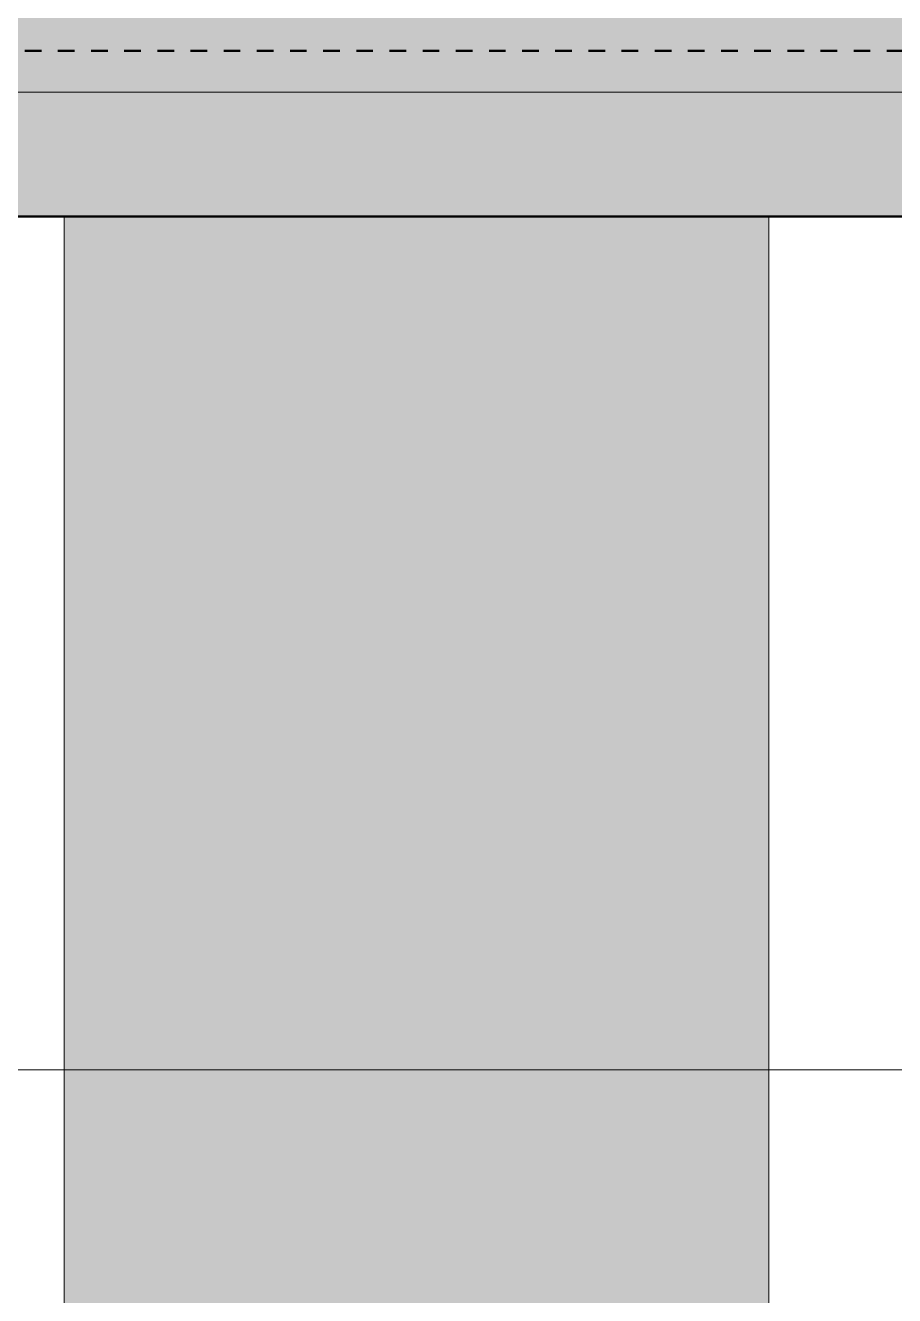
# Model space of a CAD drawing. Header units: inches. Extents: x -4266 to -1814, y 9706 to 12441.
# Drawn here: x -2929.76 to -2924.52, y 10002.58 to 10010.24 of the extents above; entities that cross this region are included whole.
import ezdxf

# ---------------------------------------------------------------- set-up
doc = ezdxf.new("R2010")
doc.units = ezdxf.units.IN
doc.header["$MEASUREMENT"] = 0
doc.linetypes.add('Dash 1_16_', pattern=[0.125, 0.0625, -0.0625])
for name, color, linetype, lineweight in [('0-1', 7, 'Continuous', 5), ('0-3', 7, 'Continuous', 9), ('A-DETL-GENF-2', 253, 'Continuous', 9), ('A-WALL-1', 8, 'Continuous', 5), ('A-WALL-2', 250, 'Continuous', 50), ('A-WALL-3', 10, 'Continuous', 13), ('A-WALL-4', 254, 'Continuous', 5), ('A-WALL-5', 31, 'Continuous', 13), ('C-PROP-LINE-2', 91, 'Dash 1_16_', 50)]:
    doc.layers.add(name, color=color, linetype=linetype, lineweight=lineweight)

# ---------------------------------------------------------------- blocks, each defined once
blk = doc.blocks.new('switchgrass 26764 - switchgrass 26764-V183-FLOOR PLAN - 1ST FLOOR')
at = {"layer": 'A-DETL-GENF-2'}
for p, q in [((7.8899, 0), (5.4289, 0)), ((5.4289, 0), (6.5386, 0)), ((7.0141, 0), (5.5168, 0)), ((5.8025, 0), (6.8459, 0)), ((6.4422, 0), (6.1527, 0)), ((6.1527, 0), (7.5325, 0)), ((7.0213, 0), (6.4422, 0)), ((6.5386, 0), (7.5731, 0)), ((6.8459, 0), (7.9687, 0)), ((10.2798, 0), (7.0141, 0)), ((7.1361, 0), (7.0213, 0)), ((7.4611, 0), (7.1361, 0)), ((7.8074, 0), (7.2277, 0)), ((7.2277, 0), (7.5353, 0)), ((8.7586, 0), (7.4556, 0)), ((7.4556, 0), (11.9435, 0)), ((7.9672, 0), (7.4611, 0)), ((7.5325, 0), (9.787, 0)), ((7.5353, 0), (8.3774, 0)), ((7.5731, 0), (8.5683, 0)), ((9.6272, 0), (7.8074, 0)), ((8.7586, 0), (7.8899, 0)), ((8.6252, 0), (7.9672, 0)), ((7.9687, 0), (9.0731, 0)), ((8.5714, 0), (8.1795, 0)), ((8.1795, 0), (9.0481, 0)), ((8.374, 0), (8.3699, 0)), ((8.3699, 0), (8.6669, 0)), ((8.5468, 0), (8.374, 0)), ((8.3774, 0), (10.254, 0)), ((8.8214, 0), (8.5468, 0)), ((8.5683, 0), (9.5605, 0)), ((9.0649, 0), (8.5714, 0)), ((10.2805, 0), (8.6252, 0)), ((8.6669, 0), (9.1706, 0)), ((10.9301, 0), (8.7586, 0)), ((8.8045, 0), (8.7586, 0)), ((8.8575, 0), (8.8045, 0)), ((9.1579, 0), (8.8214, 0)), ((8.9124, 0), (8.8575, 0)), ((9.5587, 0), (8.9033, 0)), ((8.9033, 0), (9.6272, 0)), ((8.964, 0), (8.9124, 0)), ((9.0073, 0), (8.964, 0)), ((9.037, 0), (9.0073, 0)), ((9.0481, 0), (9.037, 0)), ((10.1967, 0), (9.0649, 0)), ((9.0731, 0), (10.0615, 0)), ((9.5162, 0), (9.1579, 0)), ((9.1706, 0), (10.978, 0)), ((11.0749, 0), (9.3376, 0)), ((9.3376, 0), (9.366, 0)), ((9.366, 0), (10.4216, 0)), ((9.8565, 0), (9.5162, 0)), ((10.1206, 0), (9.5587, 0)), ((9.5605, 0), (10.5857, 0)), ((12.9569, 0), (9.7719, 0)), ((9.7719, 0), (9.8324, 0)), ((9.787, 0), (10.7931, 0)), ((9.8324, 0), (11.1095, 0)), ((10.1387, 0), (9.8565, 0)), ((10.0615, 0), (10.351, 0)), ((10.6175, 0), (10.1206, 0)), ((10.3229, 0), (10.1387, 0)), ((11.2537, 0), (10.1967, 0)), ((10.254, 0), (10.5829, 0)), ((10.493, 0), (10.2798, 0)), ((11.2196, 0), (10.2805, 0)), ((10.681, 0), (10.3229, 0)), ((10.351, 0), (10.6044, 0)), ((10.4216, 0), (10.681, 0)), ((10.5829, 0), (10.493, 0)), ((10.5857, 0), (11.68, 0)), ((10.6044, 0), (11.2567, 0)), ((11.5296, 0), (10.6175, 0)), ((10.7853, 0), (10.6406, 0)), ((10.6406, 0), (11.2623, 0)), ((11.4017, 0), (10.7853, 0)), ((10.7931, 0), (11.8061, 0)), ((10.9815, 0), (10.9301, 0)), ((10.978, 0), (11.3644, 0)), ((11.3297, 0), (10.9815, 0)), ((13.3912, 0), (11.0749, 0)), ((12.6653, 0), (11.0794, 0)), ((11.0794, 0), (12.9569, 0)), ((11.1095, 0), (11.3644, 0)), ((11.3644, 0), (11.2196, 0)), ((11.6539, 0), (11.2537, 0)), ((11.2567, 0), (12.1461, 0)), ((11.2623, 0), (11.8115, 0)), ((11.3644, 0), (11.3297, 0))]:
    blk.add_line(p, q, dxfattribs=at)
blk = doc.blocks.new('CTR - 1st Phase - Shell_rvt-1-FLOOR PLAN - 1ST FLOOR')
at = {"layer": 'A-WALL-1'}
h = blk.add_hatch(color=256, dxfattribs=at)
h.paths.add_polyline_path([(-2712.3237, 10009.8394), (-2712.3237, 10010.0894), (-2737.9612, 10010.0894), (-2737.9689, 10010.5894), (-2772.5112, 10010.5894), (-2772.5112, 10009.8394), (-2712.871, 10009.8394)], flags=0)
h.paths.add_polyline_path([(-2810.9112, 10009.8394), (-2810.5362, 10009.8394), (-2810.5362, 10010.5894), (-2810.9112, 10010.5894)], flags=0)
h.paths.add_polyline_path([(-2848.9362, 10009.8394), (-2848.9362, 10010.5894), (-2849.3112, 10010.5894), (-2849.3112, 10009.8394)], flags=0)
h.paths.add_polyline_path([(-2923.8118, 10009.8394), (-2887.3362, 10009.8394), (-2887.3362, 10010.5894), (-2983.7112, 10010.5894), (-2983.7112, 10009.8394), (-2923.8341, 10009.8394)], flags=0)
h.paths.add_polyline_path([(-3151.9416, 10009.8394), (-3060.1362, 10009.8394), (-3060.1362, 10010.5894), (-3104.1535, 10010.5894), (-3104.1589, 10010.2445), (-3107.4338, 10010.2746), (-3107.4581, 10010.0894), (-3127.8644, 10010.0894), (-3127.9134, 10010.463), (-3131.1674, 10010.493), (-3131.1689, 10010.5894), (-3145.3224, 10010.5514), (-3145.3831, 10010.0894), (-3165.7894, 10010.0894), (-3165.8222, 10010.3392), (-3169.0896, 10010.3054), (-3169.0939, 10010.5894), (-3214.1112, 10010.5894), (-3214.1112, 10009.8394), (-3152.3519, 10009.8394)], flags=0)
h.paths.add_polyline_path([(-3021.7362, 10009.8394), (-3021.7362, 10010.5894), (-3022.1112, 10010.5894), (-3022.1112, 10009.8394)], flags=0)
h.paths.add_polyline_path([(-3290.5362, 10009.8394), (-3290.5362, 10010.5894), (-3367.398, 10010.5894), (-3367.398, 10009.8394), (-3291.1612, 10009.8394)], flags=0)
h.paths.add_polyline_path([(-3252.1362, 10009.8394), (-3252.1362, 10010.5894), (-3252.5112, 10010.5894), (-3252.5112, 10009.8394)], flags=0)
h.paths.add_polyline_path([(-3494.0566, 10009.8394), (-3405.423, 10009.8394), (-3405.423, 10010.5894), (-3483.922, 10010.5547), (-3483.9831, 10010.0894), (-3504.3894, 10010.0894), (-3504.4251, 10010.3612), (-3507.6899, 10010.3304), (-3507.6939, 10010.5894), (-3559.7112, 10010.5894), (-3559.7112, 10009.8394), (-3494.4362, 10009.8394)], flags=0)
h.paths.add_polyline_path([(-3770.7237, 10009.8394), (-3674.5362, 10009.8394), (-3674.5362, 10010.5894), (-3770.7237, 10010.5894)], flags=0)
h.paths.add_polyline_path([(-3636.5112, 10009.8394), (-3636.1362, 10009.8394), (-3636.1362, 10010.5894), (-3636.5112, 10010.5894)], flags=0)
h.paths.add_polyline_path([(-3598.1112, 10009.8394), (-3597.7362, 10009.8394), (-3597.7362, 10010.5894), (-3598.1112, 10010.5894)], flags=0)
h.paths.add_polyline_path([(-3809.3737, 10009.8394), (-3808.7487, 10009.8394), (-3808.7487, 10010.5894), (-3830.3237, 10010.5894), (-3830.3099, 10009.8394), (-3818.7518, 10009.8394)], flags=0)
at = {"layer": 'A-WALL-4'}
blk.add_hatch(color=256, dxfattribs=at).paths.add_polyline_path([(-2929.5237, 9943.4394), (-2925.2737, 9943.4394), (-2925.2737, 10009.0894), (-2929.5237, 10009.0894), (-2929.5237, 9943.8856)], flags=0)
at = {"layer": 'A-WALL-5'}
h = blk.add_hatch(color=256, dxfattribs=at)
h.paths.add_polyline_path([(-3829.3237, 10009.0894), (-3808.7487, 10009.0894), (-3808.7487, 10009.8394), (-3831.0737, 10009.8394), (-3831.0737, 10009.0894), (-3829.3792, 10009.0894)], flags=0)
h.paths.add_polyline_path([(-3405.423, 10009.0894), (-3405.423, 10009.8394), (-3559.7112, 10009.8394), (-3559.7112, 10009.0894), (-3430.4273, 10009.0894)], flags=0)
h.paths.add_polyline_path([(-3367.398, 10009.0894), (-3290.5362, 10009.0894), (-3290.5362, 10009.8394), (-3367.398, 10009.8394)], flags=0)
h.paths.add_polyline_path([(-3700.5661, 10009.0894), (-3674.5362, 10009.0894), (-3674.5362, 10009.8394), (-3770.7237, 10009.8394), (-3770.7237, 10009.0894), (-3717.4498, 10009.0894)], flags=0)
h.paths.add_polyline_path([(-3597.7362, 10009.0894), (-3597.7362, 10009.8394), (-3598.1112, 10009.8394), (-3598.1112, 10009.0894)], flags=0)
h.paths.add_polyline_path([(-3636.1362, 10009.0894), (-3636.1362, 10009.8394), (-3636.5112, 10009.8394), (-3636.5112, 10009.0894)], flags=0)
h.paths.add_polyline_path([(-3160.2885, 10009.0894), (-3060.1362, 10009.0894), (-3060.1362, 10009.8394), (-3214.1112, 10009.8394), (-3214.1112, 10009.0894), (-3162.305, 10009.0894)], flags=0)
h.paths.add_polyline_path([(-2740.8856, 10009.0894), (-2712.3237, 10009.0894), (-2712.3237, 10009.8394), (-2772.5112, 10009.8394), (-2772.5112, 10009.0894), (-2744.8457, 10009.0894)], flags=0)
h.paths.add_polyline_path([(-3252.1362, 10009.0894), (-3252.1362, 10009.8394), (-3252.5112, 10009.8394), (-3252.5112, 10009.0894)], flags=0)
h.paths.add_polyline_path([(-2810.5362, 10009.0894), (-2810.5362, 10009.8394), (-2810.9112, 10009.8394), (-2810.9112, 10009.0894)], flags=0)
h.paths.add_polyline_path([(-2848.9362, 10009.0894), (-2848.9362, 10009.8394), (-2849.3112, 10009.8394), (-2849.3112, 10009.0894)], flags=0)
h.paths.add_polyline_path([(-2887.3362, 10009.0894), (-2887.3362, 10009.8394), (-2983.7112, 10009.8394), (-2983.7112, 10009.0894), (-2890.1496, 10009.0894)], flags=0)
h.paths.add_polyline_path([(-3021.7362, 10009.0894), (-3021.7362, 10009.8394), (-3022.1112, 10009.8394), (-3022.1112, 10009.0894)], flags=0)
at = {"layer": 'A-WALL-2'}
blk.add_line((-2983.7112, 10009.0894), (-2887.3362, 10009.0894), dxfattribs=at)
at = {"layer": 'A-WALL-3'}
for p, q in [((-2983.7112, 10009.8394), (-2887.3362, 10009.8394)), ((-2929.5237, 9943.4394), (-2929.5237, 10009.0894)), ((-2925.2737, 10009.0894), (-2925.2737, 9943.4394))]:
    blk.add_line(p, q, dxfattribs=at)
at = {"layer": '0-3'}
blk.add_blockref('switchgrass 26764 - switchgrass 26764-V183-FLOOR PLAN - 1ST FLOOR', (-2935.8987, 10003.9394), dxfattribs=at)
blk = doc.blocks.new('Family - ___-1870574-FLOOR PLAN - 1ST FLOOR')
at = {"layer": 'C-PROP-LINE-2'}
blk.add_line((-2099.262, 10010.0894), (-3832.162, 10010.0894), dxfattribs=at)

msp = doc.modelspace()

# ---------------------------------------------------------------- block references
at = {"layer": '0-1'}
msp.add_blockref('CTR - 1st Phase - Shell_rvt-1-FLOOR PLAN - 1ST FLOOR', (0, 0), dxfattribs=at)
at = {"layer": 'C-PROP-LINE-2'}
msp.add_blockref('Family - ___-1870574-FLOOR PLAN - 1ST FLOOR', (0, 0), dxfattribs=at)

doc.saveas('drawing.dxf')
